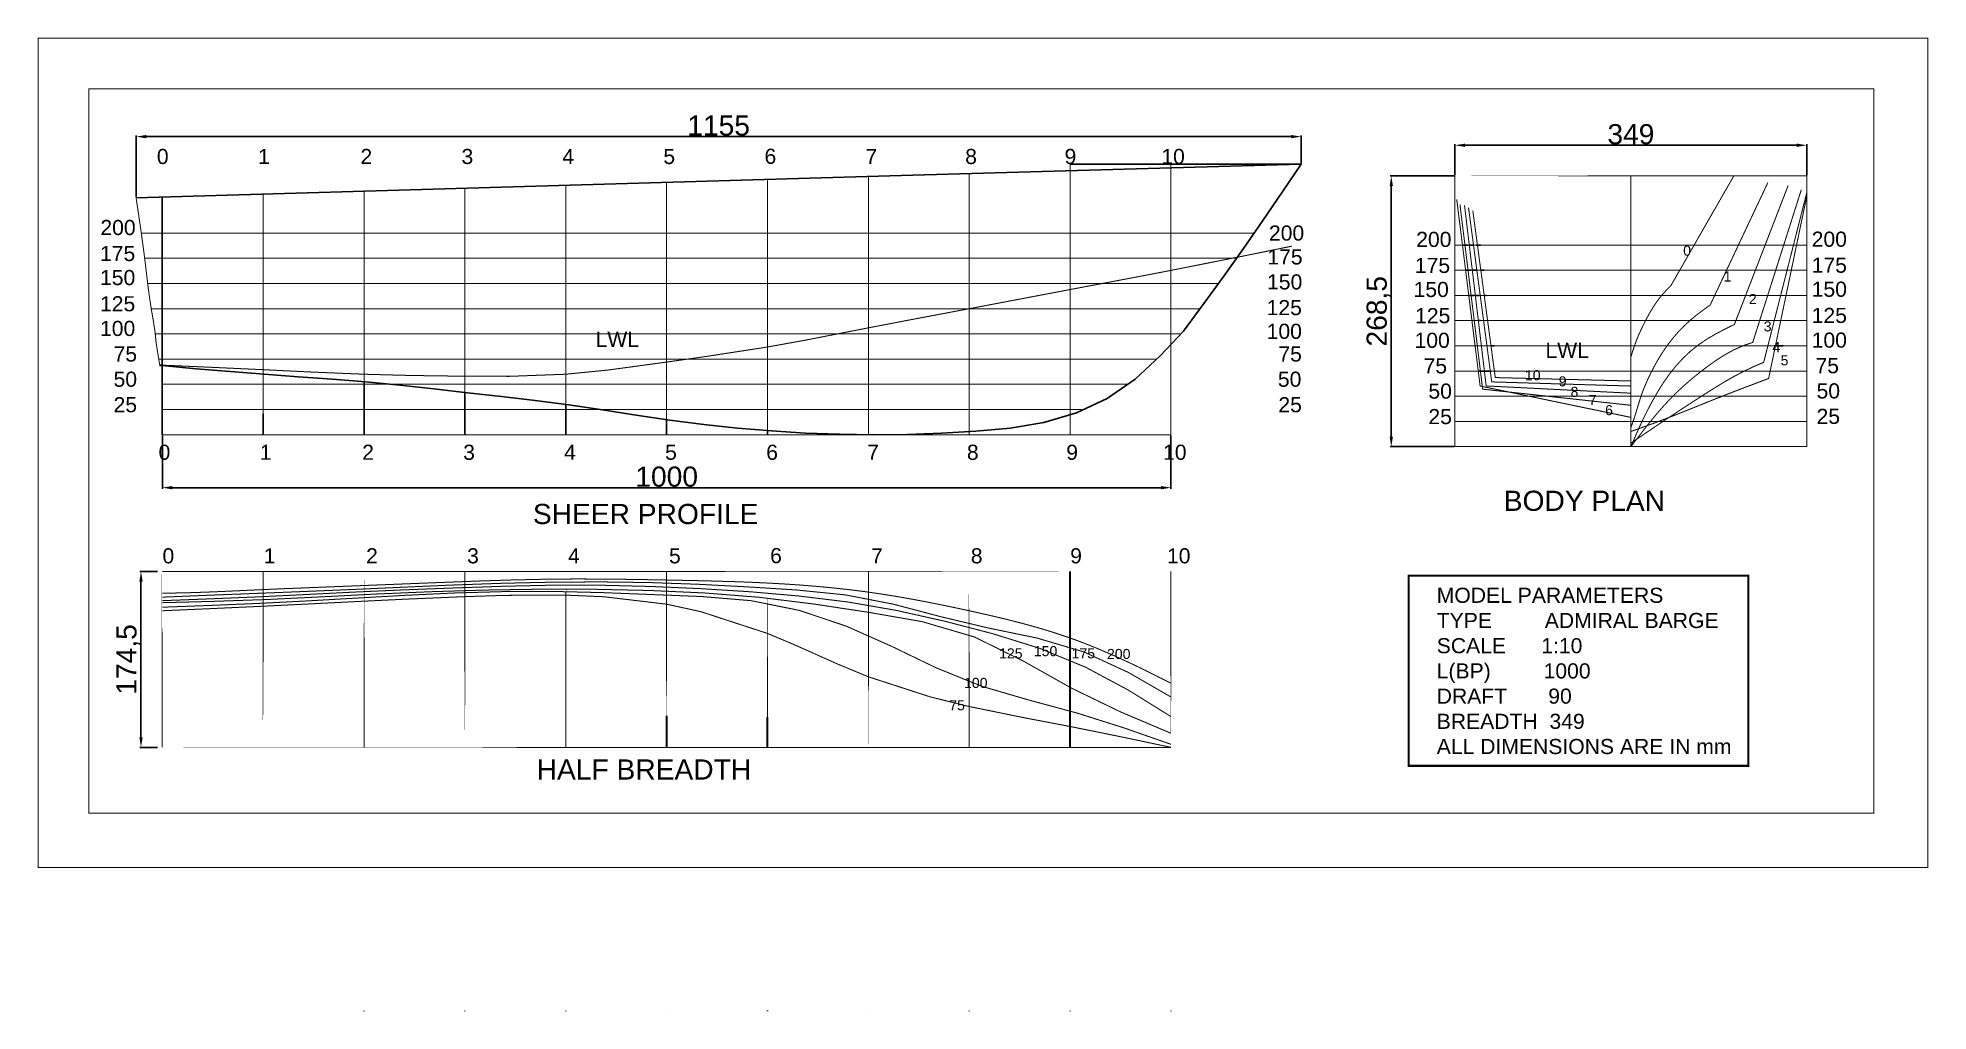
# Model space of a CAD drawing. Header units: millimetres. Extents: x -1930 to -56, y -563 to 403.
import ezdxf

# ---------------------------------------------------------------- set-up
doc = ezdxf.new("R2010")
doc.units = ezdxf.units.MM
doc.styles.get("Standard").update_dxf_attribs({"font": 'arial.ttf'})
doc.dimstyles.new('ISO-25', dxfattribs={"dimtxt": 2.5, "dimasz": 2.5, "dimexe": 1.25, "dimexo": 0.625, "dimtad": 1, "dimtxsty": 'Standard', "dimcen": 2.5, "dimadec": 0, "dimazin": 0, "dimtfac": 1, "dimtmove": 0, "dimatfit": 3, "dimfxl": 1, "dimarcsym": 0})

# ---------------------------------------------------------------- blocks, each defined once
blk = doc.blocks.new('*D0')
at = {"color": 0, "lineweight": -2, "transparency": 16777216}
for p, q in [((-525.5, 266.2), (-525.5, 297.3)), ((-515.5, 296.1), (-186.5, 296.1)), ((-176.5, 266.2), (-176.5, 297.3))]:
    blk.add_line(p, q, dxfattribs=at)
at = {"color": 0, "transparency": 16777216}
for points in [[(-515.5, 297.7), (-515.5, 294.4), (-525.5, 296.1)], [(-186.5, 297.7), (-186.5, 294.4), (-176.5, 296.1)]]:
    blk.add_solid(points, dxfattribs=at)
at = {"layer": 'Defpoints', "color": 0, "transparency": 16777216}
for p in [(-176.5, 296.1), (-525.5, 265.6), (-176.5, 265.6)]:
    blk.add_point(p, dxfattribs=at)
at = {"color": 0, "transparency": 16777216, "insert": (-351, 306.9), "char_height": 20, "attachment_point": 5}
blk.add_mtext('349', dxfattribs=at)
blk = doc.blocks.new('*D1')
at = {"color": 0, "lineweight": -2, "transparency": 16777216}
for p, q in [((-526.1, 265.6), (-589.8, 265.6)), ((-588.6, 255.6), (-588.6, 7.1)), ((-526.1, -2.9), (-589.8, -2.9))]:
    blk.add_line(p, q, dxfattribs=at)
at = {"color": 0, "transparency": 16777216}
for points in [[(-590.2, 255.6), (-586.9, 255.6), (-588.6, 265.6)], [(-590.2, 7.1), (-586.9, 7.1), (-588.6, -2.9)]]:
    blk.add_solid(points, dxfattribs=at)
at = {"layer": 'Defpoints', "color": 0, "transparency": 16777216}
for p in [(-525.5, 265.6), (-588.6, -2.9), (-525.5, -2.9)]:
    blk.add_point(p, dxfattribs=at)
at = {"color": 0, "transparency": 16777216, "insert": (-601.2, 131.4), "char_height": 20, "attachment_point": 5, "rotation": 90}
blk.add_mtext('268,5', dxfattribs=at)
blk = doc.blocks.new('*D3')
at = {"color": 0, "lineweight": -2, "transparency": 16777216}
for p, q in [((-1807, 8.3), (-1807, -44.8)), ((-807, 8.3), (-807, -44.8)), ((-1797, -43.6), (-817, -43.6))]:
    blk.add_line(p, q, dxfattribs=at)
at = {"color": 0, "transparency": 16777216}
for points in [[(-1797, -41.9), (-1797, -45.3), (-1807, -43.6)], [(-817, -41.9), (-817, -45.3), (-807, -43.6)]]:
    blk.add_solid(points, dxfattribs=at)
at = {"layer": 'Defpoints', "color": 0, "transparency": 16777216}
for p in [(-1807, 8.9), (-807, 8.9), (-807, -43.6)]:
    blk.add_point(p, dxfattribs=at)
at = {"color": 0, "transparency": 16777216, "insert": (-1307, -32.8), "char_height": 20, "attachment_point": 5}
blk.add_mtext('1000', dxfattribs=at)
blk = doc.blocks.new('*D4')
at = {"color": 0, "lineweight": -2, "transparency": 16777216}
for p, q in [((-1811.8, -126.7), (-1829.4, -126.7)), ((-1828.2, -291.2), (-1828.2, -136.7)), ((-1811.8, -301.2), (-1829.4, -301.2))]:
    blk.add_line(p, q, dxfattribs=at)
at = {"color": 0, "transparency": 16777216}
for points in [[(-1829.8, -136.7), (-1826.5, -136.7), (-1828.2, -126.7)], [(-1829.8, -291.2), (-1826.5, -291.2), (-1828.2, -301.2)]]:
    blk.add_solid(points, dxfattribs=at)
at = {"layer": 'Defpoints', "color": 0, "transparency": 16777216}
for p in [(-1828.2, -126.7), (-1811.2, -126.7), (-1811.2, -301.2)]:
    blk.add_point(p, dxfattribs=at)
at = {"color": 0, "transparency": 16777216, "insert": (-1840.8, -214), "char_height": 20, "attachment_point": 5, "rotation": 90}
blk.add_mtext('174,5', dxfattribs=at)
blk = doc.blocks.new('*D5')
at = {"color": 0, "lineweight": -2, "transparency": 16777216}
for p, q in [((-1833, 244.6), (-1833, 305.9)), ((-1823, 304.6), (-688, 304.6)), ((-678, 278.1), (-678, 305.9))]:
    blk.add_line(p, q, dxfattribs=at)
at = {"color": 0, "transparency": 16777216}
for points in [[(-1823, 306.3), (-1823, 303), (-1833, 304.6)], [(-688, 306.3), (-688, 303), (-678, 304.6)]]:
    blk.add_solid(points, dxfattribs=at)
at = {"layer": 'Defpoints', "color": 0, "transparency": 16777216}
for p in [(-678, 304.6), (-678, 277.4), (-1833, 243.9)]:
    blk.add_point(p, dxfattribs=at)
at = {"color": 0, "transparency": 16777216, "insert": (-1255.5, 315.5), "char_height": 20, "attachment_point": 5}
blk.add_mtext('1155', dxfattribs=at)

msp = doc.modelspace()

# ---------------------------------------------------------------- linework, layer by layer
at = {"color": 0}
for p, q in [((-678.045, 277.431), (-907.045, 277.431)), ((-1807.045, 8.931), (-1807.045, 244.685)), ((-514.981, 197.117), (-517.981, 197.117)), ((-512.481, 197.117), (-515.481, 197.117)), ((-507.981, 197.117), (-511.481, 197.117)), ((-507.581, 197.117), (-510.981, 197.117)), ((-499.981, 197.117), (-503.981, 197.117)), ((-511.981, 172.117), (-514.981, 172.117)), ((-509.481, 172.117), (-512.481, 172.117)), ((-504.481, 172.117), (-507.981, 172.117)), ((-504.981, 172.117), (-507.581, 172.117)), ((-496.481, 172.117), (-499.981, 172.117)), ((-508.981, 147.117), (-511.981, 147.117)), ((-506.481, 147.117), (-509.481, 147.117)), ((-501.981, 147.117), (-504.981, 147.117)), ((-501.481, 147.117), (-504.481, 147.117)), ((-494.481, 147.117), (-496.481, 147.117)), ((-499.981, 122.117), (-501.981, 122.117)), ((-486.481, 97.117), (-489.981, 97.117)), ((-208.981, 97.117), (-199.981, 97.117)), ((-1807.045, 77.931), (-1809.571, 77.931)), ((-1807.045, 8.931), (-1807.045, 77.431)), ((-1607.045, 8.931), (-1607.045, 61.431)), ((-499.481, 72.117), (-501.981, 72.117)), ((-499.481, 72.117), (-500.481, 72.117)), ((-494.481, 72.117), (-499.481, 72.117)), ((-494.481, 72.117), (-495.981, 72.117)), ((-489.481, 72.117), (-494.981, 72.117)), ((-485.481, 72.117), (-486.481, 72.117)), ((-1507.045, 8.931), (-1507.045, 50.931)), ((-1407.045, 8.931), (-1407.045, 38.931)), ((-1807.045, 8.931), (-1807.045, 32.431)), ((-1707.045, 8.931), (-1707.045, 29.631)), ((-1307.045, 8.931), (-1307.045, 23.931)), ((-1607.045, 8.931), (-1607.045, 12.981)), ((-1207.045, 8.931), (-1207.045, 12.931))]:
    msp.add_line(p, q, dxfattribs=at)
for p, q in [((-1607.045, -562.619), (-1607.045, -562.951)), ((-1507.045, -562.951), (-1507.045, -562.553)), ((-1407.045, -562.696), (-1407.045, -562.951)), ((-1307.045, -562.951), (-1307.045, -562.888)), ((-1307.045, -562.951), (-1307.045, -562.888)), ((-1207.045, -562.367), (-1207.045, -562.951)), ((-1107.045, -562.951), (-1107.045, -562.939)), ((-1007.045, -562.556), (-1007.045, -562.951)), ((-907.045, -562.951), (-907.045, -562.556)), ((-807.045, -562.951), (-807.045, -562.556))]:
    msp.add_line(p, q)
at = {"const_width": 1}
for points in [[(-1929.996, -420.346), (-1929.996, 402.181), (-56.742, 402.181), (-56.742, -420.346)], [(-1879.996, 352.181), (-110.158, 352.181), (-110.158, -366.651), (-1879.996, -366.651)], [(-1807.045, -301.201), (-807.045, -301.201)]]:
    msp.add_lwpolyline(points, close=True, dxfattribs=at)
at = {"color": 0}
msp.add_lwpolyline([(-1807.045, 77.431), (-1773.419, 74.431), (-1739.784, 71.539), (-1706.13, 68.862), (-1672.456, 66.431), (-1638.783, 64), (-1605.138, 61.262), (-1571.54, 58.009), (-1537.973, 54.393), (-1504.418, 50.637), (-1470.865, 46.867), (-1437.339, 42.899), (-1403.873, 38.486), (-1370.481, 33.531), (-1337.115, 28.38), (-1303.715, 23.463), (-1270.236, 19.131), (-1236.67, 15.497), (-1203.016, 12.63), (-1169.286, 10.582), (-1135.534, 9.348), (-1101.822, 8.916), (-1068.16, 9.277), (-1034.438, 10.433), (-1000.528, 12.387), (-966.523, 15.524), (-933.02, 21.096), (-900.69, 30.479), (-870.211, 44.896), (-842.378, 64.144), (-817.863, 87.342), (-794.532, 111.723), (-774.508, 138.942), (-754.715, 166.274), (-735.107, 193.76), (-715.887, 221.512), (-696.907, 249.43), (-678.045, 277.431), (-1063.045, 266.264), (-1448.045, 255.097), (-1833.045, 243.931)], dxfattribs=at)
for points, const_width in [([(-1207.045, 262.087), (-1207.045, 8.931)], 1), ([(-1107.045, 8.931), (-1107.045, 264.988)], 1), ([(-1007.045, 267.888), (-1007.045, 8.931)], 1), ([(-907.045, 8.931), (-907.045, 277.431)], 1), ([(-807.045, 8.931), (-807.045, 277.931)], 1), ([(-807.045, 8.931), (-807.045, 277.431)], 1), ([(-525.481, 265.617), (-525.481, -2.883)], 1), ([(-350.981, -2.883), (-350.981, 265.617)], 1), ([(-350.981, 86.117), (-349.267, 91.696), (-347.441, 97.233), (-345.414, 102.696), (-343.189, 108.084), (-340.79, 113.405), (-338.239, 118.667), (-335.56, 123.878), (-332.752, 129.028), (-329.783, 134.078), (-326.614, 138.988), (-323.209, 143.717), (-319.532, 148.225), (-315.587, 152.51), (-311.463, 156.645), (-248.981, 265.617)], 1), ([(-176.481, -2.883), (-176.481, 265.617)], 1), ([(-1833.045, 243.931), (-1831.381, 232.841), (-1829.736, 221.749), (-1828.131, 210.652), (-1826.583, 199.548), (-1825.113, 188.433), (-1823.737, 177.306), (-1822.415, 166.173), (-1821.064, 155.042), (-1819.587, 143.927), (-1817.862, 132.847), (-1815.919, 121.797), (-1814.249, 110.714), (-1813.12, 99.559), (-1811.357, 88.489), (-1809.495, 77.431)], 1), ([(-1807.045, 8.931), (-1807.045, 243.931)], 1), ([(-1707.045, 8.931), (-1707.045, 247.585)], 1), ([(-1607.045, 250.485), (-1607.045, 8.931)], 1), ([(-1507.045, 8.931), (-1507.045, 253.386)], 1), ([(-1407.045, 256.286), (-1407.045, 8.931)], 1), ([(-1307.045, 8.931), (-1307.045, 259.187)], 1), ([(-350.981, 16.117), (-348.187, 23.851), (-345.719, 31.696), (-343.374, 39.582), (-340.879, 47.418), (-338.023, 55.13), (-334.805, 62.706), (-331.274, 70.147), (-327.472, 77.451), (-323.394, 84.601), (-319.014, 91.567), (-314.303, 98.322), (-309.245, 104.833), (-303.845, 111.068), (-298.116, 116.99), (-292.067, 122.566), (-285.723, 127.788), (-279.155, 132.735), (-272.439, 137.502), (-215.181, 259.117)], 1), ([(-350.981, -2.883), (-346.966, 6.517), (-342.852, 15.872), (-338.543, 25.138), (-333.976, 34.281), (-329.142, 43.289), (-324.035, 52.147), (-318.596, 60.805), (-312.726, 69.18), (-306.328, 77.187), (-299.378, 84.74), (-291.902, 91.749), (-283.928, 98.125), (-275.5, 103.839), (-266.707, 109.008), (-257.641, 113.772), (-248.396, 118.271), (-195.081, 256.117)], 1), ([(-350.981, -2.883), (-344.873, 5.134), (-338.716, 13.116), (-332.46, 21.027), (-326.056, 28.829), (-319.46, 36.467), (-312.63, 43.882), (-305.527, 51.014), (-298.144, 57.855), (-290.509, 64.443), (-282.648, 70.812), (-274.582, 76.985), (-266.294, 82.864), (-257.745, 88.298), (-248.898, 93.134), (-239.717, 97.221), (-230.204, 100.518), (-181.981, 252.117)], 1), ([(-350.981, 0.617), (-341.863, 6.818), (-332.736, 13.005), (-323.593, 19.164), (-314.427, 25.283), (-305.232, 31.357), (-296.008, 37.392), (-286.756, 43.394), (-277.474, 49.369), (-268.144, 55.278), (-258.721, 61.027), (-249.16, 66.518), (-239.417, 71.652), (-229.46, 76.362), (-219.346, 80.756), (-176.481, 249.617)], 1), ([(-350.981, 12.117), (-339.504, 16.232), (-328.051, 20.412), (-316.646, 24.717), (-305.29, 29.15), (-293.966, 33.668), (-282.658, 38.227), (-271.349, 42.785), (-260.022, 47.298), (-248.666, 51.734), (-237.283, 56.101), (-225.881, 60.418), (-214.466, 64.7), (-176.481, 246.117)], 1), ([(-350.981, 26.117), (-500.481, 57.217), (-523.681, 242.417)], 1), ([(-350.981, 38.117), (-497.981, 54.117), (-520.481, 237.317)], 1), ([(-350.981, 50.117), (-494.481, 57.317), (-515.981, 236.617)], 1), ([(-511.981, 234.117), (-488.981, 61.317), (-350.981, 57.217)], 1), ([(-350.981, 62.217), (-485.481, 65.617), (-507.731, 231.117)], 1), ([(-724.545, 208.931), (-1827.886, 208.931)], 1), ([(-687.049, 195.978), (-735.267, 186.19), (-807.045, 171.931), (-831.81, 167.162), (-880.151, 158.007), (-907.045, 152.931), (-976.828, 139.66), (-1007.045, 133.931), (-1073.514, 121.388), (-1107.045, 114.931), (-1170.12, 102.607), (-1207.045, 95.931), (-1267.186, 86.647), (-1307.045, 80.997), (-1364.715, 73.132), (-1407.045, 68.931), (-1462.823, 66.844), (-1507.045, 66.931), (-1561.273, 67.7), (-1607.045, 68.931), (-1659.595, 71.13), (-1707.045, 73.431), (-1757.893, 75.775), (-1807.045, 77.931)], 1), ([(-525.481, 197.117), (-176.481, 197.117)], 1), ([(-742.045, 183.931), (-1824.545, 183.931)], 1), ([(-525.481, 172.117), (-176.481, 172.117)], 1), ([(-760.045, 158.931), (-1821.545, 158.931)], 1), ([(-778.045, 133.931), (-1818.045, 133.931)], 1), ([(-1007.045, 133.931), (-987.632, 133.931)], 1), ([(-525.481, 147.117), (-176.481, 147.117)], 1), ([(-525.481, 122.117), (-176.481, 122.117)], 1), ([(-797.045, 108.931), (-1814.045, 108.931)], 1), ([(-525.481, 97.117), (-176.481, 97.117)], 1), ([(-350.981, 87.117), (-350.981, 97.117)], 1), ([(-821.045, 83.931), (-1810.545, 83.931)], 1), ([(-849.045, 58.931), (-1807.045, 58.931)], 1), ([(-525.481, 72.117), (-176.481, 72.117)], 1), ([(-350.981, 62.117), (-350.981, 65.617)], 1), ([(-350.981, 57.117), (-350.981, 61.617)], 1), ([(-525.481, 47.117), (-176.481, 47.117)], 1), ([(-892.045, 33.931), (-1807.045, 33.931)], 1), ([(-807.045, 8.931), (-807.045, 35.831)], 1), ([(-525.481, 22.117), (-176.481, 22.117)], 1), ([(-807.045, 8.931), (-1807.045, 8.931)], 1), ([(-525.481, -2.883), (-176.481, -2.883)], 1), ([(-907.045, -301.201), (-907.045, -126.701)], 2), ([(-807.045, -237.629), (-821.31, -230.375), (-835.634, -223.277), (-850.037, -216.389), (-864.54, -209.769), (-879.164, -203.47), (-893.93, -197.549), (-901.373, -194.748), (-908.859, -192.062), (-923.96, -187.038), (-939.213, -182.429), (-954.592, -178.179), (-970.069, -174.227), (-985.618, -170.515), (-1001.213, -166.985), (-1016.83, -163.58), (-1032.459, -160.295), (-1048.107, -157.158), (-1063.78, -154.197), (-1079.482, -151.441), (-1095.219, -148.92), (-1110.997, -146.662), (-1126.817, -144.68), (-1142.674, -142.957), (-1158.56, -141.471), (-1174.469, -140.204), (-1190.394, -139.133), (-1206.328, -138.237), (-1222.266, -137.496), (-1238.205, -136.887), (-1270.089, -135.97), (-1301.979, -135.297), (-1333.874, -134.715), (-1365.772, -134.286), (-1397.67, -134.159), (-1429.565, -134.468), (-1461.456, -135.189), (-1493.341, -136.204), (-1557.094, -138.676), (-1684.583, -143.73), (-1716.453, -145.133), (-1732.326, -145.876), (-1748.039, -146.592), (-1763.495, -147.23), (-1778.592, -147.744), (-1785.976, -147.939), (-1793.232, -148.084), (-1800.349, -148.173), (-1803.852, -148.195), (-1805.588, -148.2), (-1806.453, -148.201), (-1806.856, -148.201), (-1807.045, -148.201)], 1), ([(-807.045, -251.214), (-849.544, -226.733), (-893.556, -206.482), (-939.912, -192.76), (-987.741, -182.875), (-1035.283, -171.585), (-1082.366, -159.137), (-1130.028, -149.934), (-1178.519, -145.056), (-1227.233, -141.995), (-1275.856, -139.426), (-1324.488, -137.713), (-1373.182, -137.078), (-1421.89, -137.383), (-1470.575, -138.466), (-1519.238, -140.182), (-1567.887, -142.317), (-1616.533, -144.518), (-1665.187, -146.549), (-1713.843, -148.465), (-1761.881, -150.341), (-1807.045, -152.201)], 1), ([(-807.045, -270.665), (-848.722, -244.713), (-891.745, -221.665), (-936.828, -203.081), (-983.627, -188.49), (-1031.12, -176.123), (-1078.874, -165.427), (-1127.041, -157.056), (-1175.625, -151.09), (-1224.407, -146.841), (-1273.246, -143.769), (-1322.134, -141.627), (-1371.059, -140.382), (-1419.993, -140.312), (-1468.916, -141.41), (-1517.827, -143.088), (-1566.728, -144.945), (-1615.614, -147.111), (-1664.486, -149.598), (-1713.363, -151.987), (-1761.644, -153.966), (-1807.045, -155.701)], 1), ([(-807.045, -287.202), (-856.984, -266.046), (-905.839, -242.346), (-953.37, -215.625), (-1001.877, -191.705), (-1053.673, -176.498), (-1107.447, -167.138), (-1161.181, -159.02), (-1214.908, -152.377), (-1268.973, -148.083), (-1323.212, -145.611), (-1377.465, -144.416), (-1431.714, -144.313), (-1485.95, -145.152), (-1540.17, -146.785), (-1594.367, -149.081), (-1648.543, -151.866), (-1702.721, -154.52), (-1756.478, -156.381), (-1807.045, -157.701)], 1), ([(-807.045, -298.184), (-853.302, -281.999), (-900.053, -267.205), (-947.491, -254.384), (-994.518, -240.653), (-1039.76, -222.341), (-1083.948, -200.997), (-1128.93, -180.973), (-1175.527, -165.322), (-1223.477, -155.675), (-1272.329, -151.598), (-1321.438, -149.637), (-1370.423, -147.709), (-1419.385, -146.525), (-1468.402, -146.696), (-1517.415, -148.086), (-1566.377, -150.401), (-1615.313, -153.183), (-1664.249, -155.992), (-1713.201, -158.486), (-1761.565, -160.484), (-1807.045, -162.201)], 1), ([(-807.045, -301.201), (-854.662, -291.106), (-907.045, -280.501), (-950.146, -272.307), (-1007.045, -260.701), (-1045.241, -251.258), (-1107.045, -231.201), (-1136.902, -218.808), (-1181.367, -198.991), (-1207.045, -188.201), (-1273.203, -166.579), (-1307.045, -159.201), (-1369.345, -151.794), (-1407.045, -150.201), (-1466.717, -150.419), (-1507.045, -151.701), (-1563.978, -154.119), (-1607.045, -156.201), (-1661.197, -158.934), (-1707.045, -161.201), (-1758.423, -163.567), (-1807.045, -165.701)], 1), ([(-907.045, -241.701), (-907.045, -221.135)], 2), ([(-1307.045, -301.201), (-1307.045, -269.701)], 2)]:
    msp.add_lwpolyline(points, dxfattribs=dict(at, const_width=const_width))
for points, const_width in [([(-525.481, 265.617), (-176.481, 265.617)], 1), ([(-807.045, -126.701), (-1807.045, -126.701)], 1), ([(-1807.045, -126.701), (-1807.045, -301.201)], 1), ([(-1707.045, -301.201), (-1707.045, -126.701)], 1), ([(-1607.045, -126.701), (-1607.045, -301.201)], 1), ([(-1507.045, -301.201), (-1507.045, -126.701)], 1), ([(-1407.045, -126.701), (-1407.045, -301.201)], 1), ([(-1307.045, -301.201), (-1307.045, -126.701)], 1), ([(-1207.045, -126.701), (-1207.045, -301.201)], 1), ([(-1107.045, -301.201), (-1107.045, -126.701)], 1), ([(-1007.045, -126.701), (-1007.045, -301.201)], 1), ([(-807.045, -301.201), (-807.045, -126.701)], 1), ([(-571.181, -131.015), (-234.459, -131.015), (-234.459, -319.538), (-571.181, -319.538)], 2), ([(-1407.045, -301.201), (-1407.045, -146.701)], 1), ([(-907.045, -301.201), (-907.045, -241.701)], 1)]:
    msp.add_lwpolyline(points, close=True, dxfattribs=dict(at, const_width=const_width))
at = {"const_width": 2}
for points in [[(-1207.045, -301.201), (-1207.045, -271.201)], [(-907.045, -301.201), (-907.045, -298.201)]]:
    msp.add_lwpolyline(points, dxfattribs=at)
at = {"color": 0}
msp.add_open_spline([(-1809.495, 77.431), (-1808.678, 77.431), (-1807.862, 77.431), (-1807.045, 77.431)], degree=3, dxfattribs=at)

# ---------------------------------------------------------------- texts
for s, height, p in [('0', 15, (-1812.474, 277.454)), ('1', 15, (-1712.05, 277.454)), ('2', 15, (-1610.612, 277.454)), ('3', 15, (-1510.437, 277.454)), ('4', 15, (-1410.391, 277.454)), ('5', 15, (-1310.268, 277.454)), ('6', 15, (-1210.009, 277.643)), ('7', 15, (-1109.893, 277.454)), ('8', 15, (-1011.025, 277.454)), ('9', 15, (-912.535, 277.454)), ('10', 15, (-816.551, 277.454)), ('200', 15, (-1868.454, 206.978)), ('200', 15, (-709.871, 201.501)), ('200', 15, (-563.869, 195.189)), ('200', 15, (-171.773, 195.405)), ('175', 15, (-1868.838, 181.179)), ('175', 15, (-711.451, 177.789)), ('0', 10, (-299.185, 186.578)), ('150', 15, (-1868.838, 157.329)), ('175', 15, (-565.216, 169.39)), ('1', 10, (-259.049, 160.896)), ('175', 15, (-171.773, 169.606)), ('150', 15, (-711.767, 153.013)), ('150', 15, (-566.492, 145.54)), ('150', 15, (-171.773, 145.756)), ('125', 15, (-1868.838, 131.354)), ('125', 15, (-712.144, 127.526)), ('125', 15, (-564.972, 119.565)), ('2', 10, (-234.047, 138.528)), ('125', 15, (-171.773, 119.781)), ('100', 15, (-1868.838, 106.876)), ('100', 15, (-712.144, 103.997)), ('3', 10, (-219.291, 111.38)), ('75', 15, (-1855.403, 81.463)), ('LWL', 15, (-1377.498, 95.998)), ('75', 15, (-700.5, 81.482)), ('100', 15, (-565.53, 95.087)), ('LWL', 15, (-435.714, 85.138)), ('4', 10, (-210.62, 90.814)), ('100', 15, (-171.773, 95.303)), ('75', 15, (-556.573, 69.674)), ('5', 10, (-202.571, 77.721)), ('75', 15, (-168.002, 69.889)), ('50', 15, (-1855.403, 56.486)), ('50', 15, (-701.006, 56.505)), ('50', 15, (-551.785, 44.698)), ('10', 10, (-456.056, 62.924)), ('9', 10, (-422.57, 56.877)), ('8', 10, (-410.804, 46.466)), ('50', 15, (-166.938, 44.913)), ('25', 15, (-1855.403, 31.189)), ('25', 15, (-700.5, 31.208)), ('7', 10, (-392.829, 38.311)), ('6', 10, (-376.565, 28.3)), ('25', 15, (-551.785, 19.4)), ('25', 15, (-166.945, 19.616)), ('0', 15, (-1810.771, -15.981)), ('1', 15, (-1710.347, -15.981)), ('2', 15, (-1608.909, -15.981)), ('3', 15, (-1508.734, -15.981)), ('4', 15, (-1408.688, -15.981)), ('5', 15, (-1308.565, -15.981)), ('6', 15, (-1208.307, -15.981)), ('7', 15, (-1108.19, -15.981)), ('8', 15, (-1009.322, -15.981)), ('9', 15, (-910.832, -15.981)), ('10', 15, (-814.848, -15.981)), ('BODY PLAN', 20, (-477.044, -66.619)), ('SHEER PROFILE', 20, (-1439.639, -79.713)), ('0', 15, (-1806.89, -118.684)), ('1', 15, (-1706.466, -118.684)), ('2', 15, (-1605.027, -118.684)), ('3', 15, (-1504.853, -118.684)), ('4', 15, (-1404.807, -118.684)), ('5', 15, (-1304.684, -118.684)), ('6', 15, (-1204.425, -118.495)), ('7', 15, (-1104.309, -118.684)), ('8', 15, (-1005.441, -118.684)), ('9', 15, (-906.951, -118.684)), ('10', 15, (-810.967, -118.684)), ('125', 10, (-977.438, -212.944)), ('150', 10, (-942.982, -210.749)), ('175', 10, (-905.542, -212.983)), ('200', 10, (-870.466, -213.583)), ('100', 10, (-1012.194, -242.293)), ('75', 10, (-1026.856, -264.396))]:
    msp.add_text(s, height=height, dxfattribs=at).set_placement(p)
msp.add_text('HALF BREADTH', height=20).set_placement((-1435.888, -333.154))
at = {"color": 0, "insert": (-543.516, -142.848), "char_height": 15, "attachment_point": 1}
msp.add_mtext_dynamic_manual_height_columns('MODEL PARAMETERS\\PTYPE         ADMIRAL BARGE\\PSCALE      1:10\\PL(BP)         1000\\PDRAFT       90\\PBREADTH  349\\PALL DIMENSIONS ARE IN mm', width=604.72974, gutter_width=100, heights=[0], dxfattribs=at)

# ---------------------------------------------------------------- dimensions: what is measured, and where the dimension line sits
at = {"color": 0}
for base, p1, p2, picture, middle in [((-678.045, 304.637), (-1833.045, 243.931), (-678.045, 277.431), '*D5', (-1255.545, 304.637)), ((-807.045, -43.6), (-1807.045, 8.931), (-807.045, 8.931), '*D3', (-1307.045, -43.6))]:
    dim = msp.add_linear_dim(base=base, p1=p1, p2=p2, dimstyle='ISO-25', override={"dimtxt": 20, "dimasz": 10}, dxfattribs=at)
    dim.commit()
    dim.dimension.update_dxf_attribs({"geometry": picture, "text_midpoint": middle, "dimtype": 160})
dim = msp.add_linear_dim(base=(-176.481, 296.054), p1=(-525.481, 265.617), p2=(-176.481, 265.617), dimstyle='ISO-25', override={"dimtxt": 20, "dimasz": 10}, dxfattribs=at)
dim.commit()
dim.dimension.update_dxf_attribs({"geometry": '*D0', "text_midpoint": (-350.981, 306.897)})
for base, p1, p2, picture, middle in [((-588.565, -2.883), (-525.481, 265.617), (-525.481, -2.883), '*D1', (-588.565, 131.367)), ((-1828.153, -126.701), (-1811.164, -301.201), (-1811.164, -126.701), '*D4', (-1828.153, -213.951))]:
    dim = msp.add_linear_dim(base=base, p1=p1, p2=p2, angle=90, dimstyle='ISO-25', override={"dimtxt": 20, "dimasz": 10}, dxfattribs=at)
    dim.commit()
    dim.dimension.update_dxf_attribs({"geometry": picture, "text_midpoint": middle, "dimtype": 160})

doc.saveas('drawing.dxf')
